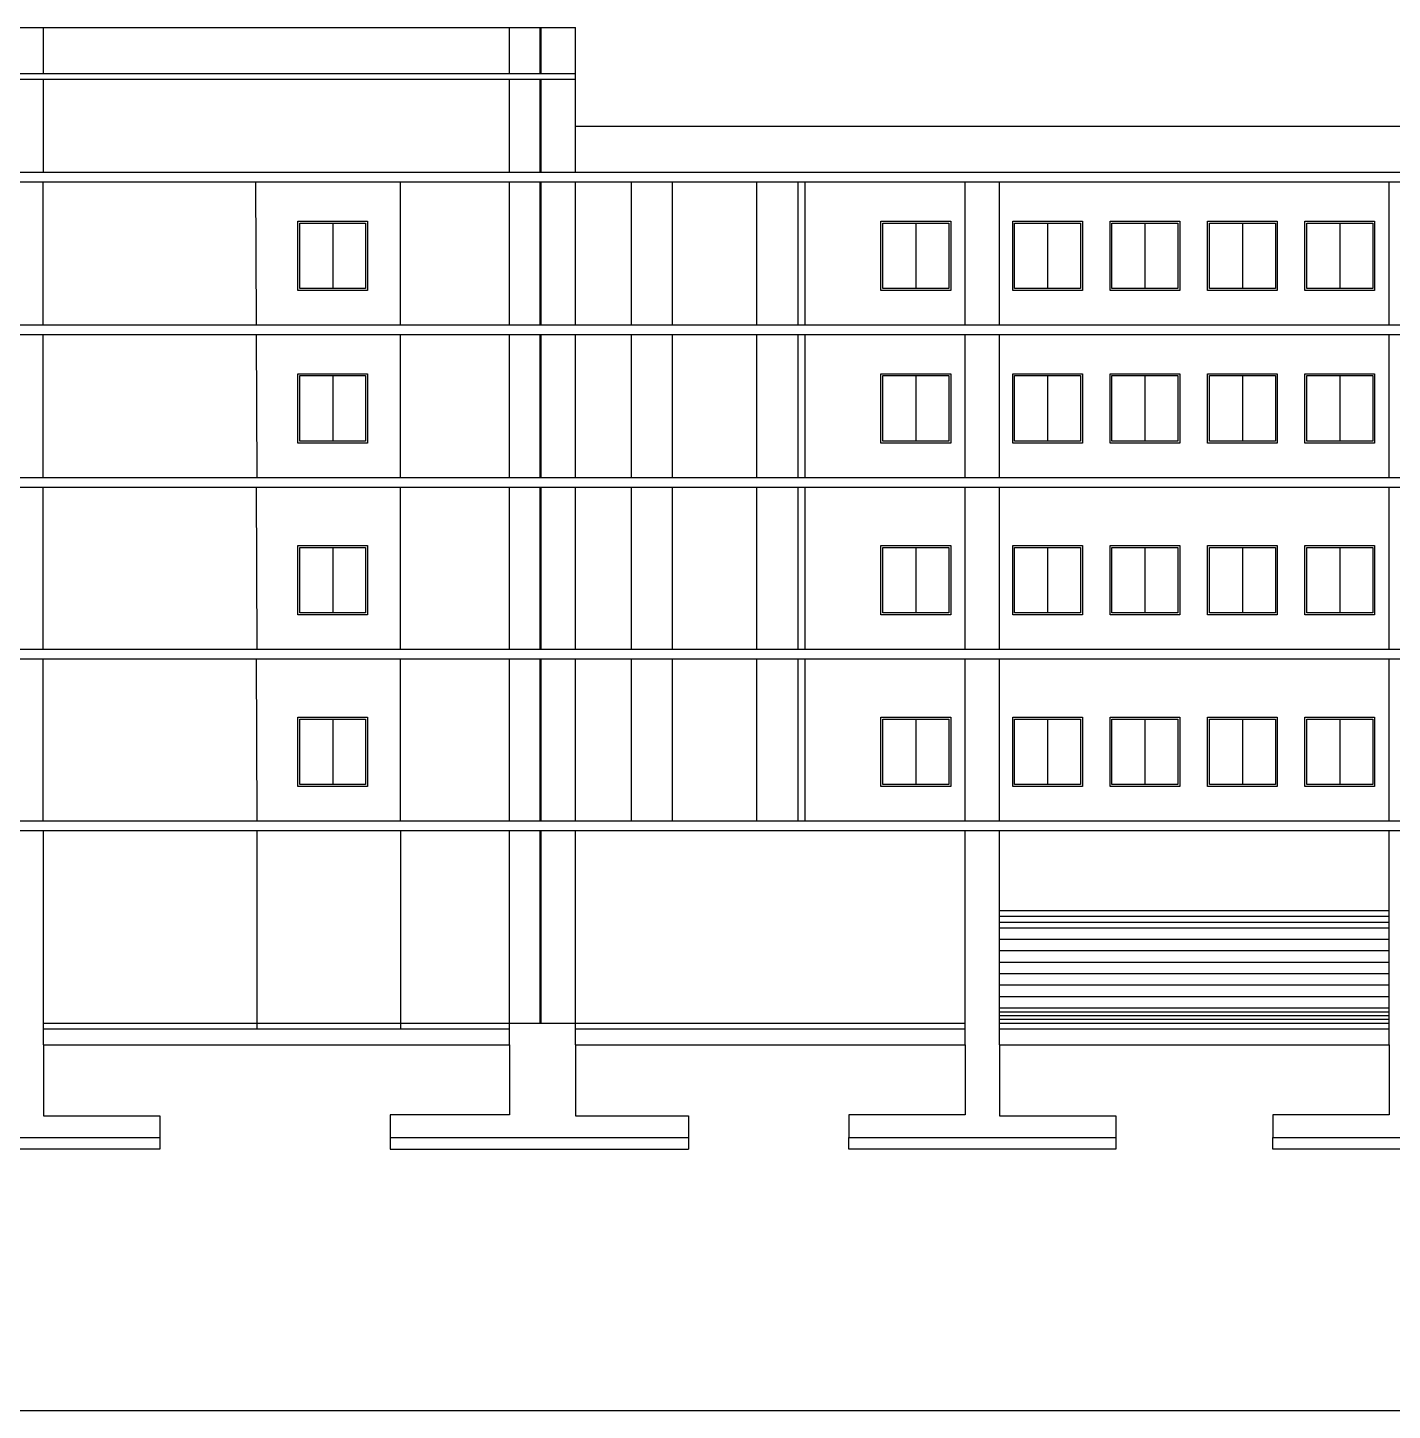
# Model space of a CAD drawing. Header units: metres. Extents: x 3229 to 14086, y -2906 to 1156.
# Drawn here: x 13934.64 to 13970.41, y -2770.08 to -2733.84 of the extents above; entities that cross this region are included whole.
import ezdxf

# ---------------------------------------------------------------- set-up
doc = ezdxf.new("R2010")
doc.units = ezdxf.units.M
doc.header["$MEASUREMENT"] = 0

msp = doc.modelspace()

# ---------------------------------------------------------------- linework, layer by layer
at = {"color": 0, "ltscale": 0.2}
for p, q in [((13934.234, -2733.842), (13948.998, -2733.842)), ((13935.05, -2735.042), (13935.05, -2733.842)), ((13947.273, -2735.042), (13947.273, -2733.842)), ((13948.073, -2735.042), (13948.073, -2733.842)), ((13948.098, -2735.042), (13948.098, -2733.842)), ((13948.998, -2737.632), (13948.998, -2733.842)), ((13934.234, -2735.042), (13948.998, -2735.042)), ((13934.234, -2735.192), (13948.998, -2735.192)), ((13935.05, -2737.632), (13935.05, -2735.192)), ((13947.273, -2737.632), (13947.273, -2735.192)), ((13948.073, -2737.632), (13948.073, -2735.192)), ((13948.098, -2737.632), (13948.098, -2735.192)), ((14015.714, -2736.432), (13948.998, -2736.432)), ((13900.604, -2737.632), (14064.065, -2737.632)), ((13900.604, -2737.882), (14064.065, -2737.882)), ((13935.042, -2741.632), (13935.042, -2737.882)), ((13940.639, -2741.632), (13940.616, -2737.882)), ((13944.416, -2741.632), (13944.416, -2737.882)), ((13947.273, -2741.632), (13947.273, -2737.882)), ((13948.073, -2741.632), (13948.073, -2737.882)), ((13948.098, -2741.632), (13948.098, -2737.882)), ((13948.998, -2741.632), (13948.998, -2737.882)), ((13950.472, -2741.632), (13950.472, -2737.882)), ((13951.544, -2741.632), (13951.544, -2737.882)), ((13953.757, -2741.632), (13953.757, -2737.882)), ((13954.833, -2741.632), (13954.834, -2737.882)), ((13955.024, -2741.632), (13955.024, -2737.882)), ((13959.213, -2741.632), (13959.213, -2737.882)), ((13960.113, -2741.632), (13960.113, -2737.882)), ((13970.328, -2741.632), (13970.328, -2737.882)), ((13942.634, -2738.962), (13942.634, -2740.682)), ((13957.923, -2738.962), (13957.923, -2740.682)), ((13961.376, -2738.962), (13961.376, -2740.682)), ((13961.376, -2738.962), (13961.376, -2740.682)), ((13963.929, -2738.962), (13963.929, -2740.682)), ((13966.482, -2738.962), (13966.482, -2740.682)), ((13969.035, -2738.962), (13969.035, -2740.682)), ((13935.042, -2741.632), (13935.042, -2741.292)), ((13944.416, -2741.632), (13944.416, -2741.292)), ((13947.273, -2741.632), (13947.273, -2741.292)), ((13948.073, -2741.632), (13948.073, -2741.292)), ((13948.098, -2741.632), (13948.098, -2741.292)), ((13948.998, -2741.632), (13948.998, -2741.292)), ((13950.472, -2741.632), (13950.472, -2741.292)), ((13951.544, -2741.632), (13951.544, -2741.292)), ((13953.757, -2741.632), (13953.757, -2741.292)), ((13954.834, -2741.632), (13954.834, -2741.292)), ((13955.024, -2741.632), (13955.024, -2741.292)), ((13959.213, -2741.632), (13959.213, -2741.292)), ((13960.113, -2741.632), (13960.113, -2741.292)), ((13970.328, -2741.632), (13970.328, -2741.292)), ((13900.604, -2741.632), (14064.065, -2741.632)), ((13900.604, -2741.882), (14064.065, -2741.882)), ((13935.042, -2745.632), (13935.042, -2741.882)), ((13940.658, -2745.632), (13940.64, -2741.882)), ((13944.416, -2745.632), (13944.416, -2741.882)), ((13947.273, -2745.632), (13947.273, -2741.882)), ((13948.073, -2745.632), (13948.073, -2741.882)), ((13948.098, -2745.632), (13948.098, -2741.882)), ((13948.998, -2745.632), (13948.998, -2741.882)), ((13950.472, -2745.632), (13950.472, -2741.882)), ((13951.544, -2745.632), (13951.544, -2741.882)), ((13953.757, -2745.632), (13953.757, -2741.882)), ((13954.833, -2745.632), (13954.834, -2741.882)), ((13955.024, -2745.632), (13955.024, -2741.882)), ((13959.213, -2745.632), (13959.213, -2741.882)), ((13960.113, -2745.632), (13960.113, -2741.882)), ((13970.328, -2745.632), (13970.328, -2741.882)), ((13942.634, -2742.962), (13942.634, -2744.682)), ((13957.923, -2742.962), (13957.923, -2744.682)), ((13961.376, -2742.962), (13961.376, -2744.682)), ((13961.376, -2742.962), (13961.376, -2744.682)), ((13963.929, -2742.962), (13963.929, -2744.682)), ((13966.482, -2742.962), (13966.482, -2744.682)), ((13969.035, -2742.962), (13969.035, -2744.682)), ((13900.604, -2745.632), (14064.065, -2745.632)), ((13900.604, -2745.882), (14064.065, -2745.882)), ((13935.042, -2750.132), (13935.042, -2745.882)), ((13940.658, -2750.132), (13940.638, -2745.882)), ((13944.416, -2750.132), (13944.416, -2745.882)), ((13947.273, -2750.132), (13947.273, -2745.882)), ((13948.073, -2750.132), (13948.073, -2745.882)), ((13948.098, -2750.132), (13948.098, -2745.882)), ((13948.998, -2750.132), (13948.998, -2745.882)), ((13950.472, -2750.132), (13950.472, -2745.882)), ((13951.544, -2750.132), (13951.544, -2745.882)), ((13953.757, -2750.132), (13953.757, -2745.882)), ((13954.833, -2750.132), (13954.834, -2745.882)), ((13955.024, -2750.132), (13955.024, -2745.882)), ((13959.213, -2750.132), (13959.213, -2745.882)), ((13960.113, -2750.132), (13960.113, -2745.882)), ((13970.328, -2750.132), (13970.328, -2745.882)), ((13942.634, -2747.462), (13942.634, -2749.182)), ((13957.923, -2747.462), (13957.923, -2749.182)), ((13961.376, -2747.462), (13961.376, -2749.182)), ((13961.376, -2747.462), (13961.376, -2749.182)), ((13963.929, -2747.462), (13963.929, -2749.182)), ((13966.482, -2747.462), (13966.482, -2749.182)), ((13969.035, -2747.462), (13969.035, -2749.182)), ((13900.604, -2750.132), (14064.065, -2750.132)), ((13900.604, -2750.382), (14064.065, -2750.382)), ((13935.042, -2754.632), (13935.042, -2750.382)), ((13940.658, -2754.632), (13940.638, -2750.382)), ((13944.416, -2754.632), (13944.416, -2750.382)), ((13947.273, -2754.632), (13947.273, -2750.382)), ((13948.073, -2754.632), (13948.073, -2750.382)), ((13948.098, -2754.632), (13948.098, -2750.382)), ((13948.998, -2754.632), (13948.998, -2750.382)), ((13950.472, -2754.632), (13950.472, -2750.382)), ((13951.544, -2754.632), (13951.544, -2750.382)), ((13953.757, -2754.632), (13953.757, -2750.382)), ((13954.833, -2754.632), (13954.834, -2750.382)), ((13955.024, -2754.632), (13955.024, -2750.382)), ((13959.213, -2754.632), (13959.213, -2750.382)), ((13960.113, -2754.632), (13960.113, -2750.382)), ((13970.328, -2754.632), (13970.328, -2750.382)), ((13942.634, -2751.962), (13942.634, -2753.682)), ((13957.923, -2751.962), (13957.923, -2753.682)), ((13961.376, -2751.962), (13961.376, -2753.682)), ((13961.376, -2751.962), (13961.376, -2753.682)), ((13963.929, -2751.962), (13963.929, -2753.682)), ((13966.482, -2751.962), (13966.482, -2753.682)), ((13969.035, -2751.962), (13969.035, -2753.682)), ((13900.604, -2754.632), (14064.065, -2754.632)), ((13900.604, -2754.882), (14064.065, -2754.882)), ((13935.05, -2760.502), (13935.05, -2754.882)), ((13940.656, -2760.082), (13940.657, -2754.882)), ((13944.424, -2760.082), (13944.424, -2754.882)), ((13947.273, -2760.502), (13947.273, -2754.882)), ((13948.073, -2759.932), (13948.073, -2754.882)), ((13948.098, -2759.932), (13948.098, -2754.882)), ((13948.998, -2760.502), (13948.998, -2754.882)), ((13959.213, -2760.502), (13959.213, -2754.882)), ((13960.113, -2760.502), (13960.113, -2754.882)), ((13970.328, -2760.502), (13970.328, -2754.882)), ((13960.113, -2756.982), (13970.328, -2756.982)), ((13960.113, -2757.132), (13970.328, -2757.132)), ((13960.113, -2757.282), (13970.328, -2757.282)), ((13960.113, -2757.432), (13970.328, -2757.432)), ((13960.113, -2757.732), (13970.328, -2757.732)), ((13960.113, -2758.032), (13970.328, -2758.032)), ((13960.113, -2758.332), (13970.328, -2758.332)), ((13960.113, -2758.632), (13970.328, -2758.632)), ((13960.113, -2758.932), (13970.328, -2758.932)), ((13960.113, -2759.232), (13970.328, -2759.232)), ((13960.113, -2759.532), (13970.328, -2759.532)), ((13960.113, -2759.632), (13970.328, -2759.632)), ((13960.113, -2759.732), (13970.328, -2759.732)), ((13960.113, -2759.832), (13970.328, -2759.832)), ((13935.05, -2759.932), (13947.273, -2759.932)), ((13935.05, -2760.082), (13947.273, -2760.082)), ((13948.073, -2759.932), (13948.098, -2759.932)), ((13948.998, -2759.932), (13959.213, -2759.932)), ((13948.998, -2760.082), (13959.213, -2760.082)), ((13960.113, -2759.932), (13970.328, -2759.932)), ((13960.113, -2760.082), (13970.328, -2760.082)), ((13935.05, -2760.502), (13947.273, -2760.502)), ((13948.998, -2760.502), (13959.213, -2760.502)), ((13960.113, -2760.502), (13970.328, -2760.502)), ((13944.138, -2762.932), (13951.964, -2762.932))]:
    msp.add_line(p, q, dxfattribs=at)
at = {"color": 3}
msp.add_line((13947.273, -2759.932), (13948.998, -2759.932), dxfattribs=at)
at = {"color": 0}
msp.add_line((13925.773, -2770.08), (13971.299, -2770.08), dxfattribs=at)
at = {"color": 0, "ltscale": 0.2}
for points in [[(13941.72, -2740.732), (13941.72, -2738.912), (13943.548, -2738.912), (13943.548, -2740.732)], [(13941.77, -2740.682), (13941.77, -2738.962), (13943.498, -2738.962), (13943.498, -2740.682)], [(13957.008, -2740.732), (13957.008, -2738.912), (13958.837, -2738.912), (13958.837, -2740.732)], [(13957.058, -2740.682), (13957.058, -2738.962), (13958.787, -2738.962), (13958.787, -2740.682)], [(13960.461, -2740.732), (13960.461, -2738.912), (13962.29, -2738.912), (13962.29, -2740.732)], [(13960.461, -2740.732), (13960.461, -2738.912), (13962.29, -2738.912), (13962.29, -2740.732)], [(13960.511, -2740.682), (13960.511, -2738.962), (13962.24, -2738.962), (13962.24, -2740.682)], [(13960.511, -2740.682), (13960.511, -2738.962), (13962.24, -2738.962), (13962.24, -2740.682)], [(13963.014, -2740.732), (13963.014, -2738.912), (13964.843, -2738.912), (13964.843, -2740.732)], [(13963.064, -2740.682), (13963.064, -2738.962), (13964.793, -2738.962), (13964.793, -2740.682)], [(13965.568, -2740.732), (13965.568, -2738.912), (13967.396, -2738.912), (13967.396, -2740.732)], [(13965.618, -2740.682), (13965.618, -2738.962), (13967.346, -2738.962), (13967.346, -2740.682)], [(13968.121, -2740.732), (13968.121, -2738.912), (13969.949, -2738.912), (13969.949, -2740.732)], [(13968.171, -2740.682), (13968.171, -2738.962), (13969.899, -2738.962), (13969.899, -2740.682)], [(13941.72, -2744.732), (13941.72, -2742.912), (13943.548, -2742.912), (13943.548, -2744.732)], [(13941.77, -2744.682), (13941.77, -2742.962), (13943.498, -2742.962), (13943.498, -2744.682)], [(13957.008, -2744.732), (13957.008, -2742.912), (13958.837, -2742.912), (13958.837, -2744.732)], [(13957.058, -2744.682), (13957.058, -2742.962), (13958.787, -2742.962), (13958.787, -2744.682)], [(13960.461, -2744.732), (13960.461, -2742.912), (13962.29, -2742.912), (13962.29, -2744.732)], [(13960.461, -2744.732), (13960.461, -2742.912), (13962.29, -2742.912), (13962.29, -2744.732)], [(13960.511, -2744.682), (13960.511, -2742.962), (13962.24, -2742.962), (13962.24, -2744.682)], [(13960.511, -2744.682), (13960.511, -2742.962), (13962.24, -2742.962), (13962.24, -2744.682)], [(13963.014, -2744.732), (13963.014, -2742.912), (13964.843, -2742.912), (13964.843, -2744.732)], [(13963.064, -2744.682), (13963.064, -2742.962), (13964.793, -2742.962), (13964.793, -2744.682)], [(13965.568, -2744.732), (13965.568, -2742.912), (13967.396, -2742.912), (13967.396, -2744.732)], [(13965.618, -2744.682), (13965.618, -2742.962), (13967.346, -2742.962), (13967.346, -2744.682)], [(13968.121, -2744.732), (13968.121, -2742.912), (13969.949, -2742.912), (13969.949, -2744.732)], [(13968.171, -2744.682), (13968.171, -2742.962), (13969.899, -2742.962), (13969.899, -2744.682)], [(13941.72, -2749.232), (13941.72, -2747.412), (13943.548, -2747.412), (13943.548, -2749.232)], [(13941.77, -2749.182), (13941.77, -2747.462), (13943.498, -2747.462), (13943.498, -2749.182)], [(13957.008, -2749.232), (13957.008, -2747.412), (13958.837, -2747.412), (13958.837, -2749.232)], [(13957.058, -2749.182), (13957.058, -2747.462), (13958.787, -2747.462), (13958.787, -2749.182)], [(13960.461, -2749.232), (13960.461, -2747.412), (13962.29, -2747.412), (13962.29, -2749.232)], [(13960.461, -2749.232), (13960.461, -2747.412), (13962.29, -2747.412), (13962.29, -2749.232)], [(13960.511, -2749.182), (13960.511, -2747.462), (13962.24, -2747.462), (13962.24, -2749.182)], [(13960.511, -2749.182), (13960.511, -2747.462), (13962.24, -2747.462), (13962.24, -2749.182)], [(13963.014, -2749.232), (13963.014, -2747.412), (13964.843, -2747.412), (13964.843, -2749.232)], [(13963.064, -2749.182), (13963.064, -2747.462), (13964.793, -2747.462), (13964.793, -2749.182)], [(13965.568, -2749.232), (13965.568, -2747.412), (13967.396, -2747.412), (13967.396, -2749.232)], [(13965.618, -2749.182), (13965.618, -2747.462), (13967.346, -2747.462), (13967.346, -2749.182)], [(13968.121, -2749.232), (13968.121, -2747.412), (13969.949, -2747.412), (13969.949, -2749.232)], [(13968.171, -2749.182), (13968.171, -2747.462), (13969.899, -2747.462), (13969.899, -2749.182)], [(13941.72, -2753.732), (13941.72, -2751.912), (13943.548, -2751.912), (13943.548, -2753.732)], [(13957.008, -2753.732), (13957.008, -2751.912), (13958.837, -2751.912), (13958.837, -2753.732)], [(13960.461, -2753.732), (13960.461, -2751.912), (13962.29, -2751.912), (13962.29, -2753.732)], [(13960.461, -2753.732), (13960.461, -2751.912), (13962.29, -2751.912), (13962.29, -2753.732)], [(13963.014, -2753.732), (13963.014, -2751.912), (13964.843, -2751.912), (13964.843, -2753.732)], [(13965.568, -2753.732), (13965.568, -2751.912), (13967.396, -2751.912), (13967.396, -2753.732)], [(13968.121, -2753.732), (13968.121, -2751.912), (13969.949, -2751.912), (13969.949, -2753.732)], [(13941.77, -2753.682), (13941.77, -2751.962), (13943.498, -2751.962), (13943.498, -2753.682)], [(13957.058, -2753.682), (13957.058, -2751.962), (13958.787, -2751.962), (13958.787, -2753.682)], [(13960.511, -2753.682), (13960.511, -2751.962), (13962.24, -2751.962), (13962.24, -2753.682)], [(13960.511, -2753.682), (13960.511, -2751.962), (13962.24, -2751.962), (13962.24, -2753.682)], [(13963.064, -2753.682), (13963.064, -2751.962), (13964.793, -2751.962), (13964.793, -2753.682)], [(13965.618, -2753.682), (13965.618, -2751.962), (13967.346, -2751.962), (13967.346, -2753.682)], [(13968.171, -2753.682), (13968.171, -2751.962), (13969.899, -2751.962), (13969.899, -2753.682)]]:
    msp.add_lwpolyline(points, close=True, dxfattribs=at)
for points in [[(13935.05, -2760.502), (13935.05, -2762.365), (13938.1, -2762.365), (13938.1, -2763.232), (13931.1, -2763.232), (13931.1, -2762.932), (13938.1, -2762.932)], [(13947.273, -2760.502), (13947.273, -2762.332), (13944.138, -2762.332), (13944.138, -2762.932), (13944.138, -2763.232), (13951.964, -2763.232)], [(13948.998, -2760.502), (13948.998, -2762.365), (13951.964, -2762.365), (13951.964, -2763.232)], [(13960.113, -2760.502), (13960.113, -2762.365), (13963.163, -2762.365), (13963.163, -2763.232), (13956.163, -2763.232), (13956.163, -2762.932), (13963.163, -2762.932)], [(13959.213, -2760.502), (13959.213, -2762.332), (13956.163, -2762.332), (13956.163, -2762.932)], [(13971.228, -2760.502), (13971.228, -2762.365), (13974.278, -2762.365), (13974.278, -2763.232), (13967.278, -2763.232), (13967.278, -2762.932), (13974.278, -2762.932)], [(13970.328, -2760.502), (13970.328, -2762.332), (13967.278, -2762.332), (13967.278, -2762.932)]]:
    msp.add_lwpolyline(points, dxfattribs=at)

doc.saveas('drawing.dxf')
